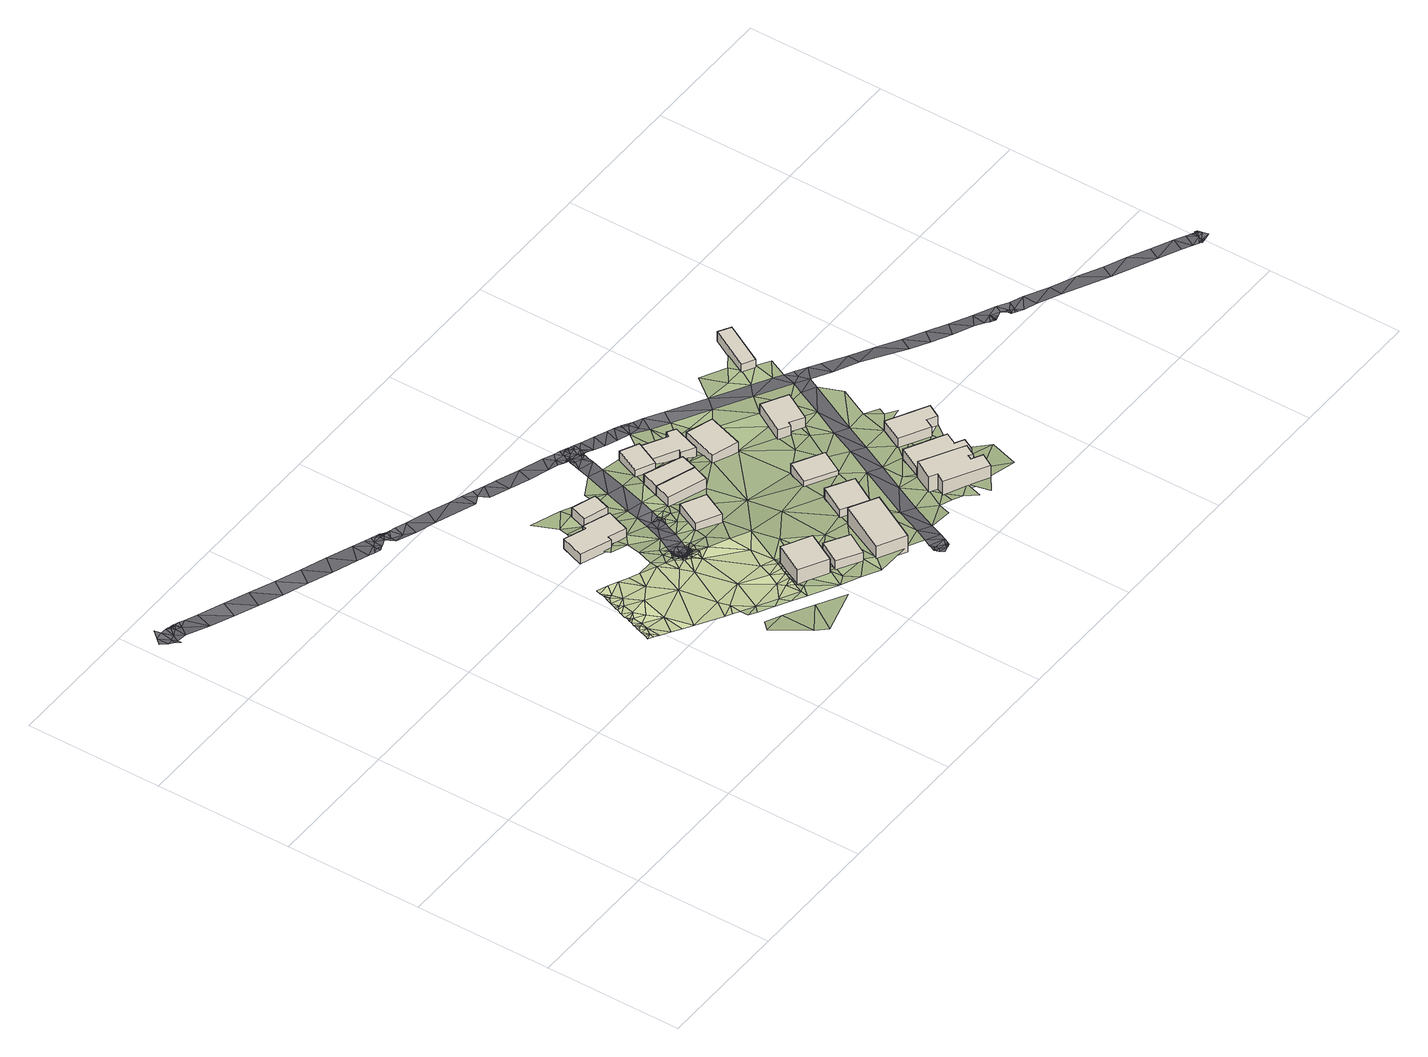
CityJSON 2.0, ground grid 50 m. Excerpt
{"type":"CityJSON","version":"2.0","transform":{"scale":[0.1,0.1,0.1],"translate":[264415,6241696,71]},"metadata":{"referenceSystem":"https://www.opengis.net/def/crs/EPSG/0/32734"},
"CityObjects":{
"building1":{"type":"Building","attributes":{"address":"2 Haig Road University Estate Cape Town","building":"house","building:levels":1,"building_height":4.1,"roof_height":83.4,"ground_height":78.5,"plus_code":"4FRW3F62+QWX"},"geometry":[{"type":"Solid","lod":"1","boundaries":[[[[0,1,2,3]],[[1,4,5,2]],[[4,6,7,5]],[[6,8,9,7]],[[8,10,11,9]],[[10,12,13,11]],[[12,14,15,13]],[[14,0,3,15]],[[3,2,5,7,9,11,13,15]],[[14,12,10,8,6,4,1,0]]]]}]},
"building2":{"type":"Building","attributes":{"address":"33 Rhodes Avenue University Estate Cape Town","building":"house","building:levels":2,"building_height":6.9,"roof_height":88.6,"ground_height":80.8,"plus_code":"4FRW3F63+H36"},"geometry":[{"type":"Solid","lod":"1","boundaries":[[[[16,17,18,19]],[[17,20,21,18]],[[20,22,23,21]],[[22,16,19,23]],[[19,18,21,23]],[[22,20,17,16]]]]}]},
"building3":{"type":"Building","attributes":{"address":"University Estate Cape Town","building":"house","building:levels":1,"building_height":4.1,"roof_height":82.1,"ground_height":77.3,"plus_code":"4FRW3F62+RXH"},"geometry":[{"type":"Solid","lod":"1","boundaries":[[[[24,25,26,27]],[[25,28,29,26]],[[28,30,31,29]],[[30,24,27,31]],[[27,26,29,31]],[[30,28,25,24]]]]}]},
"building4":{"type":"Building","attributes":{"address":"35 Rhodes Avenue University Estate Cape Town","building":"house","building:levels":1,"building_height":4.1,"roof_height":85.8,"ground_height":81.1,"plus_code":"4FRW3F63+G3X"},"geometry":[{"type":"Solid","lod":"1","boundaries":[[[[32,33,34,35]],[[33,36,37,34]],[[36,38,39,37]],[[38,32,35,39]],[[35,34,37,39]],[[38,36,33,32]]]]}]},
"building5":{"type":"Building","attributes":{"address":"5 Haig Road University Estate Cape Town","building":"house","building:levels":1,"building_height":4.1,"roof_height":83.1,"ground_height":78,"plus_code":"4FRW3F63+P37"},"geometry":[{"type":"Solid","lod":"1","boundaries":[[[[40,41,42,43]],[[41,44,45,42]],[[44,46,47,45]],[[46,40,43,47]],[[43,42,45,47]],[[46,44,41,40]]]]}]},
"building6":{"type":"Building","attributes":{"address":"37 Rhodes Avenue University Estate Cape Town","building":"house","building:levels":2,"building_height":6.9,"roof_height":88.3,"ground_height":79.9,"plus_code":"4FRW3F63+G5C"},"geometry":[{"type":"Solid","lod":"1","boundaries":[[[[48,49,50,51]],[[49,52,53,50]],[[52,54,55,53]],[[54,48,51,55]],[[51,50,53,55]],[[54,52,49,48]]]]}]},
"building7":{"type":"Building","attributes":{"address":"3B Haig Road University Estate Cape Town","building":"house","building:levels":1,"building_height":4.1,"roof_height":82,"ground_height":77.4,"plus_code":"4FRW3F63+Q46"},"geometry":[{"type":"Solid","lod":"1","boundaries":[[[[56,57,58,59]],[[57,60,61,58]],[[60,62,63,61]],[[62,56,59,63]],[[59,58,61,63]],[[62,60,57,56]]]]}]},
"building8":{"type":"Building","attributes":{"address":"3A Haig Road University Estate Cape Town","building":"house","building:levels":1,"building_height":4.1,"roof_height":81.6,"ground_height":77.5,"plus_code":"4FRW3F63+Q4J"},"geometry":[{"type":"Solid","lod":"1","boundaries":[[[[64,65,66,67]],[[65,68,69,66]],[[68,70,71,69]],[[70,64,67,71]],[[67,66,69,71]],[[70,68,65,64]]]]}]},
"building9":{"type":"Building","attributes":{"address":"44 Ritchie Street University Estate Cape Town","building":"house","building:levels":1,"building_height":4.1,"roof_height":80.1,"ground_height":74.9,"plus_code":"4FRW3F63+R4M"},"geometry":[{"type":"Solid","lod":"1","boundaries":[[[[72,73,74,75]],[[73,76,77,74]],[[76,78,79,77]],[[78,80,81,79]],[[80,72,75,81]],[[75,74,77,79,81]],[[80,78,76,73,72]]]]}]},
"building10":{"type":"Building","attributes":{"address":"6 Fryde Road University Estate Cape Town","building":"house","building:levels":1,"building_height":4.1,"roof_height":83,"ground_height":78.2,"plus_code":"4FRW3F63+H6R"},"geometry":[{"type":"Solid","lod":"1","boundaries":[[[[82,83,84,85]],[[83,86,87,84]],[[86,88,89,87]],[[88,82,85,89]],[[85,84,87,89]],[[88,86,83,82]]]]}]},
"building11":{"type":"Building","attributes":{"address":"46 Ritchie Street University Estate Cape Town","building":"house","building:levels":1,"building_height":4.1,"roof_height":79.3,"ground_height":73.9,"plus_code":"4FRW3F63+R57"},"geometry":[{"type":"Solid","lod":"1","boundaries":[[[[90,91,92,93]],[[91,94,95,92]],[[94,96,97,95]],[[96,98,99,97]],[[98,100,101,99]],[[100,102,103,101]],[[102,104,105,103]],[[104,90,93,105]],[[93,92,95,97,99,101,103,105]],[[104,102,100,98,96,94,91,90]]]]}]},
"building12":{"type":"Building","attributes":{"address":"4 Fryde Road University Estate Cape Town","building":"house","building:levels":1,"building_height":4.1,"roof_height":80.8,"ground_height":74.9,"plus_code":"4FRW3F63+M65"},"geometry":[{"type":"Solid","lod":"1","boundaries":[[[[106,107,108,109]],[[107,110,111,108]],[[110,112,113,111]],[[112,106,109,113]],[[109,108,111,113]],[[112,110,107,106]]]]}]},
"building13":{"type":"Building","attributes":{"address":"48 Ritchie Street University Estate Cape Town","building":"house","building:levels":1,"building_height":4.1,"roof_height":78.7,"ground_height":73.7,"plus_code":"4FRW3F63+Q6M"},"geometry":[{"type":"Solid","lod":"1","boundaries":[[[[114,115,116,117]],[[115,118,119,116]],[[118,120,121,119]],[[120,114,117,121]],[[117,116,119,121]],[[120,118,115,114]]]]}]},
"building14":{"type":"Building","attributes":{"address":"7 Fryde Road University Estate Cape Town","building":"house","building:levels":2,"building_height":6.9,"roof_height":86.3,"ground_height":78.3,"plus_code":"4FRW3F63+G88"},"geometry":[{"type":"Solid","lod":"1","boundaries":[[[[122,123,124,125]],[[123,126,127,124]],[[126,128,129,127]],[[128,130,131,129]],[[130,132,133,131]],[[132,134,135,133]],[[134,136,137,135]],[[136,138,139,137]],[[138,140,141,139]],[[140,122,125,141]],[[125,124,127,129,131,133,135,137,139,141]],[[140,138,136,134,132,130,128,126,123,122]]]]}]},
"building15":{"type":"Building","attributes":{"address":"5 Fryde Road University Estate Cape Town","building":"house","building:levels":1,"building_height":4.1,"roof_height":82.1,"ground_height":76.9,"plus_code":"4FRW3F63+G8X"},"geometry":[{"type":"Solid","lod":"1","boundaries":[[[[142,143,144,145]],[[143,146,147,144]],[[146,148,149,147]],[[148,150,151,149]],[[150,152,153,151]],[[152,142,145,153]],[[145,144,147,149,151,153]],[[152,150,148,146,143,142]]]]}]},
"building16":{"type":"Building","attributes":{"address":"52 Ritchie Street University Estate Cape Town","building":"house","building:levels":1,"building_height":4.1,"roof_height":78.6,"ground_height":74,"plus_code":"4FRW3F63+P8J"},"geometry":[{"type":"Solid","lod":"1","boundaries":[[[[154,155,156,157]],[[155,158,159,156]],[[158,160,161,159]],[[160,162,163,161]],[[162,164,165,163]],[[164,154,157,165]],[[157,156,159,161,163,165]],[[164,162,160,158,155,154]]]]}]},
"building17":{"type":"Building","attributes":{"address":"3 Fryde Road University Estate Cape Town","building":"house","building:levels":1,"building_height":4.1,"roof_height":80.2,"ground_height":75.8,"plus_code":"4FRW3F63+J98"},"geometry":[{"type":"Solid","lod":"1","boundaries":[[[[166,167,168,169]],[[167,170,171,168]],[[170,172,173,171]],[[172,174,175,173]],[[174,176,177,175]],[[176,166,169,177]],[[169,168,171,173,175,177]],[[176,174,172,170,167,166]]]]}]},
"building18":{"type":"Building","attributes":{"address":"59 Ritchie Street University Estate Cape Town","building":"house","building:levels":1,"building_height":4.1,"roof_height":76,"ground_height":71,"plus_code":"4FRW3F63+VC2"},"geometry":[{"type":"Solid","lod":"1","boundaries":[[[[178,179,180,181]],[[179,182,183,180]],[[182,184,185,183]],[[184,178,181,185]],[[181,180,183,185]],[[184,182,179,178]]]]}]},
"terrain1":{"type":"TINRelief","geometry":[{"type":"CompositeSurface","lod":"1","boundaries":[[[186,187,188]],[[186,188,189]],[[190,191,192]],[[192,191,193]],[[194,187,195]],[[188,187,194]],[[192,193,196]],[[192,196,197]],[[198,197,196]],[[194,195,199]],[[197,198,200]],[[201,202,203]],[[200,198,204]],[[205,201,203]],[[204,206,200]],[[207,201,205]],[[208,200,206]],[[201,207,209]],[[210,205,211]],[[212,213,214]],[[206,204,215]],[[205,210,207]],[[208,206,216]],[[210,211,217]],[[216,218,208]],[[212,219,213]],[[217,220,210]],[[221,216,206]],[[220,222,210]],[[223,209,207]],[[220,217,224]],[[222,225,210]],[[210,226,207]],[[225,226,210]],[[224,227,220]],[[222,220,228]],[[229,218,216]],[[224,230,227]],[[225,222,231]],[[224,232,230]],[[228,231,222]],[[227,233,220]],[[233,228,220]],[[225,231,234]],[[235,231,228]],[[236,227,230]],[[228,233,237]],[[238,233,227]],[[237,235,228]],[[238,227,239]],[[225,234,226]],[[206,215,221]],[[240,230,232]],[[227,236,239]],[[231,235,241]],[[218,229,242]],[[243,207,226]],[[241,244,231]],[[245,234,231]],[[240,236,230]],[[231,244,245]],[[240,232,246]],[[232,247,246]],[[207,243,223]],[[245,248,234]],[[249,247,232]],[[234,250,226]],[[250,234,248]],[[213,251,252]],[[253,254,255]],[[256,226,250]],[[249,257,247]],[[257,249,258]],[[256,243,226]],[[255,259,253]],[[249,260,258]],[[219,251,213]],[[260,249,261]],[[262,260,261]],[[229,263,242]],[[261,264,262]],[[265,243,256]],[[223,243,265]],[[266,264,261]],[[267,209,223]],[[264,266,268]],[[209,267,219]],[[266,269,268]],[[266,270,269]],[[271,270,266]],[[270,272,269]],[[223,265,273]],[[272,270,274]],[[229,275,263]],[[270,271,276]],[[274,270,277]],[[276,277,270]],[[278,251,219]],[[215,279,221]],[[271,280,276]],[[276,281,277]],[[281,282,277]],[[283,282,281]],[[253,284,254]],[[275,285,263]],[[280,281,276]],[[281,286,283]],[[254,284,287]],[[288,280,271]],[[286,281,289]],[[281,280,289]],[[267,223,273]],[[289,290,286]],[[290,289,291]],[[280,292,289]],[[289,292,291]],[[291,292,293]],[[267,278,219]],[[293,294,291]],[[280,295,292]],[[215,296,279]],[[215,297,296]],[[294,293,298]],[[295,280,288]],[[285,275,299]],[[293,300,298]],[[301,293,292]],[[301,300,293]],[[301,292,295]],[[302,284,253]],[[303,285,299]],[[301,304,300]],[[288,305,295]],[[300,304,306]],[[295,307,301]],[[287,308,309]],[[304,301,307]],[[299,310,303]],[[295,305,307]],[[304,311,306]],[[284,312,287]],[[296,313,279]],[[307,311,304]],[[310,314,303]],[[306,311,315]],[[0,284,302]],[[316,278,267]],[[313,317,279]],[[318,314,310]],[[312,308,287]],[[319,307,305]],[[319,311,307]],[[320,296,297]],[[296,320,313]],[[321,315,311]],[[305,322,319]],[[0,278,323]],[[324,284,0]],[[315,321,325]],[[278,316,323]],[[320,297,326]],[[317,313,327]],[[319,321,311]],[[328,314,318]],[[308,312,329]],[[327,17,317]],[[330,331,325]],[[318,17,328]],[[332,325,321]],[[333,324,0]],[[334,314,328]],[[326,335,320]],[[332,330,325]],[[333,0,323]],[[336,331,330]],[[312,24,329]],[[337,319,322]],[[319,337,321]],[[338,336,339]],[[339,336,330]],[[340,338,339]],[[24,324,333]],[[339,341,340]],[[342,340,341]],[[334,337,322]],[[339,330,343]],[[335,326,344]],[[327,345,17]],[[33,320,335]],[[339,343,341]],[[346,329,24]],[[347,330,332]],[[17,345,328]],[[341,348,342]],[[330,347,343]],[[348,349,342]],[[341,343,348]],[[345,327,33]],[[24,333,350]],[[24,350,346]],[[349,348,351]],[[343,351,348]],[[347,351,343]],[[351,352,349]],[[350,353,346]],[[328,354,334]],[[355,33,335]],[[328,345,354]],[[347,40,351]],[[352,351,356]],[[337,334,357]],[[355,345,33]],[[350,358,353]],[[359,352,356]],[[359,360,352]],[[357,40,337]],[[344,361,362]],[[357,334,354]],[[40,60,351]],[[355,363,345]],[[345,363,354]],[[364,360,359]],[[362,48,344]],[[365,360,364]],[[40,357,60]],[[363,355,366]],[[359,367,364]],[[363,368,354]],[[48,366,355]],[[369,365,364]],[[370,48,362]],[[371,357,354]],[[68,367,359]],[[371,354,368]],[[366,48,370]],[[372,60,357]],[[60,372,373]],[[374,375,376]],[[68,377,367]],[[378,379,367]],[[373,380,68]],[[375,374,381]],[[367,377,378]],[[68,380,377]],[[357,371,107]],[[373,372,380]],[[382,378,377]],[[380,383,377]],[[370,384,366]],[[382,377,383]],[[385,371,368]],[[380,386,383]],[[387,372,357]],[[383,388,382]],[[368,83,385]],[[389,381,374]],[[357,107,387]],[[386,380,390]],[[384,83,366]],[[380,372,391]],[[380,391,390]],[[392,374,393]],[[381,389,394]],[[72,395,396]],[[392,389,374]],[[397,392,393]],[[390,391,398]],[[399,395,400]],[[385,83,384]],[[398,401,390]],[[389,392,402]],[[392,397,403]],[[395,404,396]],[[394,389,405]],[[395,399,404]],[[406,403,397]],[[401,398,407]],[[401,407,100]],[[405,408,394]],[[409,394,408]],[[100,404,399]],[[107,410,387]],[[411,410,107]],[[412,385,384]],[[408,405,413]],[[414,100,407]],[[411,385,412]],[[403,415,416]],[[417,404,100]],[[413,405,418]],[[417,100,414]],[[419,408,413]],[[413,418,420]],[[409,408,419]],[[407,120,414]],[[387,410,421]],[[422,420,418]],[[423,410,411]],[[424,120,387]],[[422,425,420]],[[424,387,421]],[[426,421,410]],[[427,428,429]],[[430,411,412]],[[431,425,422]],[[409,419,432]],[[429,433,427]],[[417,414,434]],[[426,410,423]],[[409,432,435]],[[434,414,120]],[[411,430,423]],[[427,433,436]],[[433,416,437]],[[431,438,425]],[[438,431,439]],[[440,436,433]],[[120,424,155]],[[441,426,423]],[[436,440,439]],[[426,441,442]],[[432,419,443]],[[444,443,419]],[[439,440,438]],[[155,434,120]],[[441,423,445]],[[445,423,430]],[[435,432,446]],[[433,437,447]],[[447,440,433]],[[448,435,446]],[[449,443,444]],[[450,451,452]],[[453,445,430]],[[449,444,451]],[[447,450,440]],[[434,155,454]],[[445,453,455]],[[456,448,446]],[[453,457,455]],[[155,457,454]],[[449,451,458]],[[459,456,446]],[[460,461,462]],[[457,453,463]],[[461,464,462]],[[459,446,465]],[[466,448,456]],[[456,459,467]],[[457,468,454]],[[469,448,466]],[[463,468,457]],[[460,462,470]],[[471,462,464]],[[462,471,470]],[[464,472,473]],[[464,473,471]],[[470,471,474]],[[475,476,472]],[[473,472,476]]]}]},
"landuse1":{"type":"LandUse","attributes":{"leisure":"park","name":"Haig Road Park"},"geometry":[{"type":"MultiSurface","lod":"1","boundaries":[[[477,478,242]],[[479,314,480]],[[481,482,483]],[[484,266,261]],[[485,486,487]],[[480,305,488]],[[271,489,288]],[[217,211,490]],[[491,492,493]],[[494,495,496]],[[200,208,478]],[[488,305,288]],[[197,477,192]],[[494,497,498]],[[242,263,477]],[[499,496,495]],[[484,261,500]],[[501,502,503]],[[504,505,506]],[[500,232,490]],[[502,507,503]],[[508,509,495]],[[510,511,512]],[[513,484,500]],[[491,512,511]],[[514,515,516]],[[517,498,497]],[[249,500,261]],[[217,490,224]],[[500,490,513]],[[484,271,266]],[[518,519,482]],[[519,520,482]],[[521,522,490]],[[192,523,524]],[[525,507,502]],[[526,527,501]],[[477,523,192]],[[509,528,495]],[[494,498,508]],[[529,505,504]],[[529,504,510]],[[486,485,524]],[[479,523,530]],[[525,491,493]],[[501,516,515]],[[525,493,507]],[[531,532,512]],[[533,492,491]],[[525,512,491]],[[511,533,491]],[[249,232,500]],[[490,232,224]],[[488,484,513]],[[271,484,489]],[[481,515,482]],[[205,521,211]],[[513,522,488]],[[494,508,495]],[[505,534,506]],[[535,536,537]],[[526,501,503]],[[514,482,515]],[[502,531,525]],[[494,496,538]],[[537,515,535]],[[510,512,529]],[[515,481,535]],[[482,514,518]],[[516,501,527]],[[515,502,501]],[[483,482,520]],[[477,530,523]],[[528,499,495]],[[499,505,496]],[[505,529,496]],[[499,534,505]],[[515,537,502]],[[531,512,525]],[[303,530,285]],[[532,496,529]],[[490,522,513]],[[488,479,480]],[[484,488,489]],[[488,288,489]],[[539,540,202]],[[532,529,512]],[[496,532,540]],[[494,538,497]],[[530,477,263]],[[530,263,285]],[[303,314,479]],[[218,478,208]],[[536,487,537]],[[490,211,521]],[[524,485,541]],[[479,530,303]],[[486,524,523]],[[496,540,538]],[[524,541,190]],[[542,521,203]],[[334,322,480]],[[523,488,522]],[[190,192,524]],[[242,478,218]],[[486,542,487]],[[522,521,542]],[[502,537,531]],[[540,539,538]],[[200,478,197]],[[477,197,478]],[[205,203,521]],[[540,203,202]],[[531,537,532]],[[542,537,487]],[[537,542,532]],[[540,542,203]],[[488,523,479]],[[522,486,523]],[[532,542,540]],[[486,522,542]],[[334,480,314]],[[305,480,322]]]}]},
"road1":{"type":"Road","attributes":{"highway":"residential","name":"Haig Road","surface":"asphalt","lanes":0,"width":5.6},"geometry":[{"type":"MultiSurface","lod":"1","boundaries":[[[235,543,241]],[[241,543,244]],[[544,543,545]],[[315,546,306]],[[272,547,548]],[[547,277,549]],[[550,260,551]],[[552,551,548]],[[264,548,551]],[[553,554,555]],[[556,291,557]],[[549,286,556]],[[547,549,558]],[[548,547,552]],[[550,554,247]],[[237,559,543]],[[553,239,236]],[[555,559,553]],[[239,553,238]],[[559,545,543]],[[551,560,550]],[[557,561,556]],[[248,245,544]],[[546,562,563]],[[306,564,300]],[[561,563,558]],[[560,554,550]],[[565,256,250]],[[244,543,544]],[[245,244,544]],[[248,565,250]],[[238,553,559]],[[331,566,325]],[[560,563,555]],[[567,566,336]],[[568,569,570]],[[571,316,566]],[[567,572,571]],[[573,570,574]],[[567,340,572]],[[350,365,358]],[[575,576,568]],[[577,578,579]],[[365,350,360]],[[578,358,365]],[[580,569,568]],[[568,573,575]],[[580,581,569]],[[582,568,576]],[[568,583,580]],[[584,585,586]],[[582,583,568]],[[581,587,569]],[[570,569,588]],[[585,570,586]],[[570,577,589]],[[570,588,577]],[[590,578,577]],[[591,592,589]],[[593,592,591]],[[578,590,358]],[[594,595,592]],[[592,593,594]],[[592,596,589]],[[597,591,589]],[[595,596,592]],[[589,596,598]],[[586,589,598]],[[568,570,573]],[[588,587,599]],[[574,570,585]],[[240,554,553]],[[558,549,556]],[[563,561,564]],[[552,563,560]],[[545,565,544]],[[248,544,565]],[[235,237,543]],[[559,237,233]],[[550,247,257]],[[257,258,550]],[[238,559,233]],[[545,559,555]],[[236,240,553]],[[554,240,246]],[[548,264,268]],[[268,269,548]],[[247,554,246]],[[555,554,560]],[[258,260,550]],[[551,260,262]],[[549,277,282]],[[282,283,549]],[[264,551,262]],[[560,551,552]],[[269,272,548]],[[547,272,274]],[[557,291,294]],[[294,298,557]],[[277,547,274]],[[552,547,558]],[[283,286,549]],[[556,286,290]],[[558,563,552]],[[291,556,290]],[[558,556,561]],[[298,300,557]],[[338,340,567]],[[360,350,333]],[[336,566,331]],[[564,557,300]],[[569,587,588]],[[586,570,589]],[[325,267,315]],[[267,273,315]],[[563,565,545]],[[563,545,555]],[[564,561,557]],[[564,306,546]],[[256,562,265]],[[590,588,599]],[[577,597,589]],[[562,546,265]],[[565,562,256]],[[352,323,349]],[[352,333,323]],[[338,567,336]],[[340,342,572]],[[571,566,567]],[[342,349,571]],[[577,588,590]],[[579,597,577]],[[565,563,562]],[[563,564,546]],[[360,333,352]],[[571,349,323]],[[315,273,546]],[[265,546,273]],[[316,267,566]],[[325,566,267]],[[342,571,572]],[[323,316,571]]]}]},
"road2":{"type":"Road","attributes":{"highway":"residential","name":"Ritchie Street","surface":"asphalt","lanes":2,"width":5.5},"geometry":[{"type":"MultiSurface","lod":"1","boundaries":[[[600,601,602]],[[603,604,605]],[[606,607,608]],[[609,607,606]],[[610,611,612]],[[600,613,614]],[[615,616,613]],[[616,614,613]],[[617,618,619]],[[620,621,622]],[[464,454,472]],[[623,624,625]],[[626,627,628]],[[629,630,631]],[[632,633,634]],[[633,635,634]],[[636,637,638]],[[639,640,641]],[[627,642,643]],[[626,628,630]],[[644,645,646]],[[642,639,643]],[[645,644,647]],[[648,649,650]],[[651,652,653]],[[654,655,656]],[[657,658,659]],[[660,661,662]],[[662,663,664]],[[665,666,667]],[[668,651,669]],[[666,656,667]],[[670,649,671]],[[396,672,673]],[[586,598,674]],[[675,676,677]],[[417,434,678]],[[679,680,681]],[[682,683,684]],[[685,686,684]],[[687,688,689]],[[690,691,692]],[[693,694,695]],[[696,697,698]],[[461,678,434]],[[699,700,701]],[[702,703,704]],[[468,475,472]],[[702,704,705]],[[706,707,708]],[[704,708,705]],[[709,710,711]],[[712,713,714]],[[715,716,717]],[[718,719,720]],[[721,621,620]],[[722,723,724]],[[645,725,726]],[[670,650,649]],[[727,404,417]],[[454,468,472]],[[618,617,728]],[[729,730,622]],[[731,732,733]],[[615,734,616]],[[735,697,696]],[[736,737,738]],[[710,735,690]],[[739,740,741]],[[652,651,742]],[[658,743,659]],[[690,711,710]],[[741,740,744]],[[745,658,657]],[[745,746,658]],[[574,585,658]],[[747,746,748]],[[748,749,747]],[[749,750,747]],[[576,751,750]],[[576,575,751]],[[750,749,582]],[[576,750,582]],[[752,694,693]],[[751,575,573]],[[750,751,747]],[[753,754,706]],[[694,752,738]],[[740,755,756]],[[715,717,757]],[[758,718,717]],[[739,759,690]],[[760,718,758]],[[711,690,759]],[[760,761,718]],[[718,761,713]],[[713,761,762]],[[713,762,714]],[[687,763,764]],[[765,735,696]],[[766,767,768]],[[709,697,710]],[[769,683,770]],[[682,680,683]],[[771,683,680]],[[680,682,772]],[[772,682,773]],[[773,682,774]],[[763,775,764]],[[776,664,663]],[[662,664,660]],[[777,778,779]],[[780,715,757]],[[720,717,718]],[[627,643,628]],[[781,673,782]],[[598,596,674]],[[694,688,695]],[[695,688,783]],[[686,766,768]],[[784,779,785]],[[595,786,596]],[[783,688,687]],[[767,787,788]],[[779,784,777]],[[594,786,595]],[[787,789,788]],[[677,674,786]],[[680,790,681]],[[674,596,786]],[[786,594,791]],[[792,775,763]],[[788,789,793]],[[794,795,786]],[[768,767,788]],[[786,791,794]],[[796,797,788]],[[788,793,796]],[[697,735,710]],[[798,691,690]],[[687,689,763]],[[790,680,772]],[[679,771,680]],[[683,771,770]],[[798,690,765]],[[735,765,690]],[[574,658,573]],[[747,658,746]],[[799,654,660]],[[660,654,661]],[[666,800,801]],[[677,795,675]],[[778,667,586]],[[802,797,803]],[[682,684,774]],[[768,775,686]],[[804,802,803]],[[661,663,662]],[[805,666,665]],[[663,666,801]],[[776,663,801]],[[712,719,713]],[[716,758,717]],[[720,806,807]],[[808,809,737]],[[755,740,692]],[[658,751,573]],[[747,751,658]],[[719,810,720]],[[712,810,719]],[[720,810,806]],[[718,713,719]],[[623,811,624]],[[812,630,628]],[[630,812,631]],[[813,814,624]],[[643,639,641]],[[813,640,814]],[[814,640,639]],[[642,627,626]],[[815,625,814]],[[659,743,816]],[[805,800,666]],[[656,666,661]],[[656,584,667]],[[656,661,654]],[[666,663,661]],[[743,584,655]],[[817,657,659]],[[629,631,635]],[[626,639,642]],[[815,630,629]],[[815,626,630]],[[613,818,615]],[[819,820,821]],[[744,756,757]],[[780,757,822]],[[685,684,769]],[[686,775,684]],[[654,799,655]],[[667,584,586]],[[600,602,613]],[[605,610,612]],[[818,602,823]],[[824,818,611]],[[629,635,633]],[[633,636,629]],[[625,825,826]],[[639,626,815]],[[629,636,815]],[[827,828,672]],[[786,795,677]],[[778,674,677]],[[788,797,802]],[[683,769,684]],[[659,652,817]],[[757,807,744]],[[720,757,717]],[[788,802,768]],[[774,684,792]],[[585,584,743]],[[799,829,655]],[[655,829,743]],[[584,656,655]],[[815,814,639]],[[814,625,624]],[[613,602,818]],[[819,734,820]],[[824,734,615]],[[778,676,779]],[[778,830,667]],[[831,832,612]],[[728,833,821]],[[601,831,823]],[[601,823,602]],[[615,818,824]],[[820,734,824]],[[824,821,820]],[[611,818,823]],[[824,611,821]],[[731,638,834]],[[632,637,633]],[[825,815,636]],[[804,764,775]],[[768,802,775]],[[733,732,835]],[[632,836,637]],[[836,638,637]],[[636,633,637]],[[636,638,825]],[[638,733,825]],[[731,837,838]],[[838,839,732]],[[621,721,840]],[[778,586,674]],[[830,665,667]],[[754,753,822]],[[822,753,780]],[[611,823,612]],[[610,821,611]],[[804,775,802]],[[792,684,775]],[[821,610,728]],[[833,819,821]],[[737,736,808]],[[740,756,744]],[[676,778,677]],[[830,778,777]],[[692,691,841]],[[740,739,690]],[[785,782,784]],[[842,843,844]],[[840,721,837]],[[672,828,673]],[[844,843,827]],[[672,844,827]],[[672,396,844]],[[842,404,727]],[[605,609,603]],[[816,743,829]],[[658,585,743]],[[831,612,823]],[[607,609,832]],[[834,638,836]],[[638,731,733]],[[609,605,612]],[[832,609,612]],[[606,603,609]],[[730,729,722]],[[825,625,815]],[[826,623,625]],[[692,740,690]],[[755,692,808]],[[731,838,732]],[[841,809,692]],[[692,809,808]],[[840,837,731]],[[839,835,732]],[[840,731,834]],[[724,619,618]],[[699,701,845]],[[846,847,848]],[[723,722,729]],[[847,703,702]],[[832,849,607]],[[816,653,659]],[[652,659,653]],[[727,417,678]],[[736,738,752]],[[725,645,647]],[[842,727,843]],[[844,396,842]],[[396,404,842]],[[646,648,644]],[[651,668,742]],[[847,846,703]],[[454,461,434]],[[475,468,699]],[[782,785,781]],[[396,673,781]],[[728,617,833]],[[670,668,669]],[[649,648,646]],[[668,670,671]],[[846,701,700]],[[699,845,475]],[[623,725,811]],[[826,726,623]],[[725,623,726]],[[620,622,730]],[[619,724,723]],[[807,757,720]],[[756,822,757]],[[701,846,848]],[[706,754,707]],[[705,708,707]],[[461,454,464]]]}]},
"road3":{"type":"Road","attributes":{"highway":"residential","name":"Fryde Road","surface":"asphalt","lanes":2,"width":5.5},"geometry":[{"type":"MultiSurface","lod":"1","boundaries":[[[850,851,852]],[[370,381,394]],[[700,468,463]],[[463,469,700]],[[699,468,700]],[[430,435,448]],[[370,362,375]],[[469,453,448]],[[435,412,409]],[[370,394,384]],[[453,469,463]],[[853,854,855]],[[856,857,858]],[[859,860,861]],[[862,856,863]],[[862,861,856]],[[864,859,861]],[[865,866,867]],[[856,861,860]],[[861,868,864]],[[860,857,856]],[[865,867,869]],[[861,862,868]],[[870,851,865]],[[871,872,865]],[[362,361,873]],[[873,361,874]],[[370,375,381]],[[858,863,856]],[[375,362,873]],[[361,852,874]],[[875,865,872]],[[854,864,868]],[[876,869,877]],[[851,874,852]],[[865,851,866]],[[870,868,851]],[[869,876,871]],[[869,871,865]],[[867,877,869]],[[863,878,862]],[[850,866,851]],[[870,875,855]],[[862,878,868]],[[874,868,878]],[[870,865,875]],[[851,868,874]],[[855,854,870]],[[868,870,854]],[[409,384,394]],[[430,448,453]],[[409,412,384]],[[435,430,412]]]}]}
},
"vertices":[
[1268,990,75],[1169,1026,75],[1169,1026,116],[1268,990,116],[1164,1011,75],[1164,1011,116],[1085,1040,75],[1085,1040,116],[1054,956,75],[1054,956,116],[1167,914,75],[1167,914,116],[1172,929,75],[1172,929,116],[1237,905,75],[1237,905,116],
[1441,262,98],[1501,371,98],[1501,371,167],[1441,262,167],[1400,426,98],[1400,426,167],[1339,317,98],[1339,317,167],
[1318,1081,63],[1231,1111,63],[1231,1111,104],[1318,1081,104],[1209,1048,63],[1209,1048,104],[1297,1019,63],[1297,1019,104],
[1550,209,101],[1597,290,101],[1597,290,142],[1550,209,142],[1512,340,101],[1512,340,142],[1465,258,101],[1465,258,142],
[1519,792,70],[1433,836,70],[1433,836,111],[1519,792,111],[1385,743,70],[1385,743,111],[1472,699,70],[1472,699,111],
[1777,307,89],[1679,360,89],[1679,360,158],[1777,307,158],[1582,182,89],[1582,182,158],[1680,129,89],[1680,129,158],
[1466,948,64],[1444,887,64],[1444,887,105],[1466,948,105],[1585,838,64],[1585,838,105],[1608,899,64],[1608,899,105],
[1466,948,65],[1608,899,65],[1608,899,106],[1466,948,106],[1627,959,65],[1627,959,106],[1489,1012,65],[1489,1012,106],
[1622,1122,39],[1557,1154,39],[1557,1154,80],[1622,1122,80],[1511,1061,39],[1511,1061,80],[1577,1029,39],[1577,1029,80],[1590,1055,39],[1590,1055,80],
[1790,350,72],[1847,448,72],[1847,448,113],[1790,350,113],[1754,501,72],[1754,501,113],[1697,402,72],[1697,402,113],
[1622,1122,29],[1590,1055,29],[1590,1055,70],[1622,1122,70],[1678,1007,29],[1678,1007,70],[1672,997,29],[1672,997,70],[1718,970,29],[1718,970,70],[1755,1072,29],[1755,1072,70],[1724,1090,29],[1724,1090,70],[1712,1072,29],[1712,1072,70],
[1924,616,39],[1818,675,39],[1818,675,80],[1924,616,80],[1772,594,39],[1772,594,80],[1878,534,39],[1878,534,80],
[1762,1039,27],[1719,909,27],[1719,909,68],[1762,1039,68],[1817,877,27],[1817,877,68],[1860,1007,27],[1860,1007,68],
[1999,313,73],[1960,242,73],[1960,242,142],[1999,313,142],[1987,227,73],[1987,227,142],[1968,194,73],[1968,194,142],[2116,112,73],[2116,112,142],[2144,160,73],[2144,160,142],[2105,182,73],[2105,182,142],[2113,196,73],[2113,196,142],[2127,188,73],[2127,188,142],[2150,229,73],[2150,229,142],
[2058,410,59],[2012,324,59],[2012,324,100],[2058,410,100],[2185,233,59],[2185,233,100],[2207,276,59],[2207,276,100],[2175,293,59],[2175,293,100],[2198,336,59],[2198,336,100],
[2091,871,30],[2000,922,30],[2000,922,71],[2091,871,71],[1932,805,30],[1932,805,71],[1972,782,30],[1972,782,71],[1981,796,30],[1981,796,71],[2031,767,30],[2031,767,71],
[2144,541,48],[2100,460,48],[2100,460,89],[2144,541,89],[2206,402,48],[2206,402,89],[2224,435,48],[2224,435,89],[2259,416,48],[2259,416,89],[2286,464,48],[2286,464,89],
[2275,1220,0],[2231,1246,0],[2231,1246,41],[2275,1220,41],[2147,1095,0],[2147,1095,41],[2192,1070,0],[2192,1070,41],
[1087,257,131],[1165,132,135],[1174,260,125],[1119,289,124],[1118,383,121],[1118,352,122],[1167,357,120],[1145,337,120],[1277,205,122],[1200,95,134],[1200,308,120],[1238,319,119],[1251,280,119],[1381,150,119],[1308,281,117],[1157,756,105],[1096,755,108],[1155,730,105],[1303,253,117],[1184,717,105],[1335,290,117],[1214,749,102],[1328,317,113],[1179,815,103],[1218,716,102],[1213,704,103],[1139,897,92],[1167,914,90],[1129,928,88],[1406,198,115],[1339,317,113],[1227,698,103],[1337,334,113],[1201,874,88],[1233,704,103],[1374,298,115],[1231,714,103],[1228,771,99],[1235,695,103],[1231,721,102],[1234,730,102],[1237,702,103],[1234,711,103],[1359,352,110],[1240,696,103],[1234,717,102],[1242,691,97],[1239,707,103],[1234,723,102],[1238,713,103],[1243,700,97],[1238,710,103],[1240,705,103],[1241,702,103],[1244,698,97],[1238,716,103],[1347,352,110],[1240,741,102],[1238,718,102],[1238,721,102],[1246,696,97],[1248,694,97],[1239,724,102],[1249,688,97],[1240,726,102],[1199,919,85],[1172,929,87],[1169,1026,77],[1139,1065,81],[1124,1026,81],[1241,729,102],[1250,692,97],[1253,691,97],[1164,1011,83],[1255,690,97],[1256,685,97],[1258,689,97],[1360,376,106],[1261,688,97],[1250,748,94],[1264,682,97],[1280,805,92],[1263,688,97],[1266,688,97],[1271,684,97],[1271,679,97],[1269,688,97],[1260,767,92],[1272,689,97],[1378,387,106],[1278,684,97],[1274,689,97],[1237,905,88],[1441,262,115],[1287,681,97],[1280,687,97],[1277,690,97],[1279,692,97],[1209,1048,72],[1373,400,106],[1282,693,97],[1153,1103,72],[1300,666,100],[1285,691,97],[1284,695,97],[1286,697,97],[1290,690,97],[1292,697,94],[1288,699,97],[1303,682,94],[1447,217,113],[1471,164,118],[1289,701,97],[1390,409,106],[1291,703,97],[1296,699,94],[1207,1012,79],[1386,424,105],[1301,710,94],[1329,653,100],[1300,723,89],[1315,697,94],[1229,1153,66],[1121,1192,67],[1400,426,101],[1322,717,89],[1231,1111,70],[1465,258,113],[1399,448,101],[1310,742,89],[1319,881,76],[1463,300,111],[1435,407,102],[1367,690,94],[1550,209,113],[1385,743,87],[1402,621,99],[1337,932,72],[1297,1019,66],[1330,780,86],[1537,130,116],[1512,340,103],[1490,490,99],[1296,1126,60],[1386,812,83],[1350,819,79],[1404,779,86],[1356,982,64],[1476,589,91],[1582,182,113],[1359,838,79],[1472,699,80],[1369,857,79],[1378,855,79],[1371,860,79],[1383,870,72],[1380,886,72],[1409,854,80],[1680,129,114],[1590,384,95],[1334,1112,63],[1433,836,80],[1409,883,74],[1389,911,72],[1393,1084,56],[1444,887,72],[1408,962,71],[1345,1141,54],[1624,575,72],[1679,360,93],[1466,948,70],[1626,710,48],[1430,1185,48],[1489,1012,68],[1445,1063,62],[1732,97,118],[1761,149,109],[1697,402,88],[1511,1061,58],[1482,1165,50],[1790,350,87],[1577,1029,55],[1754,501,76],[1557,1154,45],[1818,253,89],[1772,594,64],[1719,909,42],[1608,899,67],[1915,169,91],[1810,124,104],[1886,115,108],[1638,991,55],[1643,1026,42],[1590,1055,55],[1663,962,51],[1867,228,86],[1660,1017,42],[1672,997,44],[1934,461,67],[1878,534,66],[1689,987,44],[1817,877,30],[1678,1007,44],[1960,242,83],[1718,970,36],[1732,947,41],[1968,194,90],[1952,149,97],[1925,331,74],[1677,1092,36],[1684,1202,31],[1987,131,97],[1744,985,33],[1724,1090,31],[1712,1072,31],[1737,1021,34],[1987,227,83],[2042,153,96],[1747,1167,25],[1999,313,76],[2016,85,103],[1762,1039,31],[1975,354,73],[1983,435,64],[1912,723,43],[1924,616,58],[1992,565,59],[2012,324,71],[1820,1067,26],[2051,66,108],[2116,112,97],[1810,1132,24],[2037,292,76],[2058,410,63],[2048,305,73],[1932,805,37],[2075,271,73],[1996,725,41],[1966,863,32],[2099,279,70],[1972,782,39],[2127,188,82],[2113,196,82],[2105,182,82],[2050,669,42],[2112,250,76],[2100,460,56],[2144,160,88],[1937,1061,24],[2040,539,54],[2137,205,82],[2213,89,94],[2142,256,76],[2150,229,74],[2185,233,74],[2014,777,37],[1981,796,39],[2136,440,56],[2128,373,59],[2031,767,37],[2144,541,49],[2263,204,75],[2098,643,41],[2206,402,55],[2207,276,64],[2198,336,60],[2175,293,66],[2108,773,34],[2063,991,20],[2051,802,38],[2178,646,40],[2091,871,32],[2259,416,54],[2213,590,42],[2043,1187,13],[1975,1103,20],[2073,1094,18],[2165,877,22],[2108,1029,17],[2258,567,36],[2239,760,31],[2229,619,37],[2190,920,18],[2214,850,22],[2133,1137,15],[2147,1095,16],[2174,992,16],[2192,1070,16],[2192,1176,10],[2207,973,15],[2243,1044,12],
[1298,367,110],[1308,339,113],[1346,462,105],[1393,535,100],[876,526,125],[864,555,125],[859,537,125],[1263,670,97],[1068,409,123],[1116,469,116],[978,464,124],[1272,637,102],[1281,661,102],[1232,679,103],[894,652,119],[884,652,121],[881,646,121],[958,768,110],[943,763,113],[963,728,113],[987,803,110],[943,801,110],[920,745,115],[1248,676,97],[880,602,122],[894,607,120],[871,621,121],[906,708,116],[925,716,115],[909,717,115],[876,634,121],[935,782,117],[931,773,117],[898,689,116],[891,671,116],[921,661,119],[1251,664,102],[857,584,122],[883,579,122],[860,594,122],[950,820,108],[849,566,125],[845,556,125],[842,547,125],[1185,664,108],[1202,618,105],[1228,470,112],[1125,426,119],[899,643,119],[868,612,122],[864,603,122],[928,764,115],[933,703,116],[1323,412,110],[936,620,119],[991,664,117],[886,658,121],[913,727,115],[910,505,125],[944,485,123],[959,565,120],[1023,787,109],[1060,771,106],[1051,701,114],[1093,396,121],[1097,605,113],
[1242,714,97],[1242,719,94],[1245,717,94],[1280,740,94],[1269,693,97],[1265,692,97],[1276,694,97],[1254,695,97],[1258,694,97],[1263,696,97],[1245,703,97],[1248,700,97],[1247,707,97],[1280,697,97],[1285,702,97],[1273,697,97],[1243,710,97],[1254,699,97],[1281,703,97],[1254,734,94],[1262,720,94],[1284,713,97],[1245,723,94],[1323,844,83],[1362,862,79],[1469,1285,36],[1469,1281,36],[1477,1283,36],[1344,882,72],[1369,875,72],[1471,1288,36],[1476,1290,36],[1469,1287,36],[1468,1286,36],[1494,1256,38],[1501,1215,44],[1510,1241,38],[1466,1284,36],[1465,1281,36],[1467,1286,36],[1466,1285,36],[1503,1303,33],[1485,1294,36],[1511,1284,33],[1463,1277,36],[1476,1267,36],[1512,1269,33],[1448,1235,40],[1517,1261,38],[1517,1267,33],[1519,1266,33],[1519,1267,33],[1518,1268,33],[1517,1271,33],[1516,1257,38],[1515,1275,33],[1460,1267,36],
[97,1870,46],[87,1871,49],[92,1866,46],[36,1808,57],[49,1793,55],[49,1806,55],[23,1823,53],[23,1868,50],[3,1846,53],[46,1827,51],[85,1802,55],[96,1849,47],[66,1834,51],[98,1865,47],[100,1869,46],[103,1864,47],[103,1868,46],[197,1832,41],[258,1734,43],[288,1796,41],[605,1599,40],[653,1654,37],[562,1690,36],[879,1518,38],[872,1563,38],[846,1539,38],[848,1570,37],[850,1572,37],[850,1574,37],[840,1575,37],[845,1572,37],[845,1578,37],[836,1583,37],[835,1578,37],[839,1582,37],[842,1580,37],[833,1569,37],[822,1582,37],[802,1573,37],[853,1567,37],[857,1569,37],[855,1570,37],[851,1570,37],[852,1571,37],[1093,1482,39],[984,1463,42],[1128,1410,42],[1013,1512,39],[1134,1468,39],[1164,1427,38],[1174,1453,38],[1343,1391,34],[1392,1314,40],[1428,1360,35],[1512,1325,31],[1501,1328,31],[1512,1318,31],[1448,1293,36],[1468,1294,36],[1448,1323,33],[1515,1328,31],[1515,1324,31],[1516,1327,31],[1517,1326,31],[1517,1327,31],[1529,1322,31],[1518,1322,31],[1524,1305,33],[1252,1365,39],[1258,1422,36],[1216,1437,37],[1180,1391,40],[1703,1243,26],[1682,1262,28],[1522,1276,33],[1529,1263,38],[1538,1259,38],[1529,1271,33],[1842,1177,23],[3449,215,60],[3448,216,60],[3448,215,60],[3446,220,53],[3449,218,53],[3452,228,53],[3485,224,53],[3480,244,53],[3404,303,47],[3306,296,44],[3377,255,52],[2863,550,13],[2868,542,13],[2881,553,13],[3191,425,27],[3164,377,31],[3262,385,35],[2860,547,13],[2859,548,13],[2859,547,13],[2227,931,15],[2238,893,17],[2282,932,12],[2488,817,3],[2391,808,19],[2544,723,4],[2571,771,1],[2677,648,6],[2644,730,0],[2611,686,4],[2858,549,13],[2860,549,13],[2858,550,13],[2812,574,7],[2811,575,7],[2811,574,7],[2793,584,7],[2802,579,7],[2808,584,7],[2810,577,7],[2814,576,7],[2816,583,7],[692,1565,43],[432,1667,38],[380,1761,38],[345,1700,41],[933,1541,38],[912,1489,40],[1776,1214,25],[172,1768,46],[471,1725,36],[519,1633,39],[782,1562,41],[777,1547,41],[797,1540,40],[106,1868,46],[2860,548,13],[3026,517,15],[2935,505,21],[3012,462,26],[2856,557,13],[2873,567,7],[2854,566,13],[1324,1338,37],[1482,1316,33],[2848,585,7],[1457,1289,36],[1462,1288,36],[1466,1289,36],[1464,1287,36],[1466,1286,36],[1467,1287,36],[1468,1288,36],[3109,471,23],[2741,613,13],[2716,690,0],[2903,586,7],[2862,609,7],[2816,603,7],[2806,577,7],[2857,552,13],[2809,575,7],[2810,575,7],[2810,574,7],[3412,235,52],[3440,282,47],[2861,546,13],[3478,253,53],[3476,258,53],[3471,254,53],[3456,216,60],[3452,215,60],[3450,215,60],[3445,216,60],[3443,217,52],[3439,220,52],[3457,244,53],[1518,1326,31],[1565,1308,30],[1535,1289,33],[1557,1252,35],[2776,594,10],[1639,1220,31],[1659,1271,27],[3333,344,39],[1612,1289,29],[1594,1237,31],[1521,1269,33],[3476,260,53],[3473,260,53],[3475,262,53],[3447,214,60],[1521,1266,33],[3430,225,52],[3474,263,53],[1522,1266,38],[1524,1265,38],[3472,264,53],[3470,265,53],[2864,545,13],[1512,1329,31],[1521,1325,31],[1519,1326,31],[3464,259,53],[3466,267,49],[3457,272,49],[1523,1324,31],[2821,577,7],[2830,579,7],[2944,563,13],[2897,526,12],[2816,576,7],[892,1556,38],[847,1576,37],[862,1567,37],[857,1561,38],[841,1564,38],[1470,1344,33],[1429,1300,40],[100,1861,47],[129,1859,47],[114,1859,47],[114,1837,47],[2789,649,3],[88,1859,51],[106,1857,47],[824,1551,40],[840,1515,44],[1709,1251,26],[1706,1253,26],[1491,1337,33],[1541,1317,31],[76,1872,49],[55,1875,49],[151,1850,43],[790,1601,37],[788,1536,41],[813,1592,37],[735,1548,43],[757,1540,41],[779,1532,41],[745,1619,36],[2878,537,13],[1727,1198,28],[1742,1232,24],[1722,1235,26],[2240,955,15],[2308,854,13],[2406,863,5],[2323,909,10],[50,1898,49],
[1710,58,122],[1720,48,122],[1717,71,118],[1714,8,127],[1733,14,127],[1708,27,122],[1751,22,122],[1751,20,122],[1752,20,122],[1747,19,122],[1750,19,122],[1749,23,122],[1752,25,122],[1755,25,122],[1743,17,122],[1707,44,122],[1706,51,122],[1705,48,122],[1746,30,122],[1705,45,122],[1719,35,122],[1704,42,122],[1704,40,122],[1781,72,116],[1767,46,122],[1706,35,122],[1703,43,122],[1703,45,122],[1757,29,122]
]}
